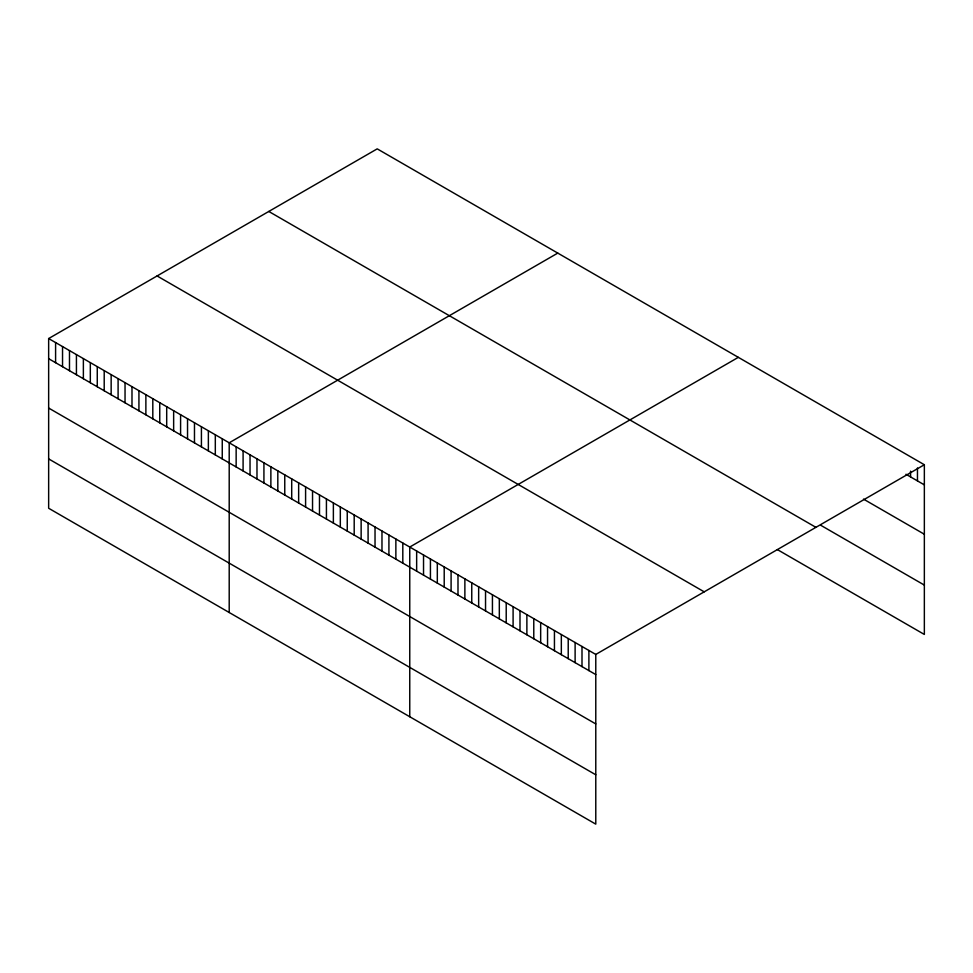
<?xml version="1.0" encoding="UTF-8"?>
<svg xmlns="http://www.w3.org/2000/svg" width="973" height="973" viewBox="0 0 973 973"><rect width="100%" height="100%" fill="white"/><g stroke="black" fill="none" stroke-linecap="round" stroke-linejoin="round"><path stroke-width="1.46" d="M48.65 338.555L595.78 654.44L595.78 824.143L48.65 508.259L48.65 338.555L377.22 148.857L924.35 464.741L924.35 634.445L777.366 549.587M557.772 253.102L229.202 442.8L229.202 612.504M738.325 357.346L409.755 547.045L409.755 716.736M595.78 654.44L924.35 464.741M905.972 474.265L924.35 484.87M863.489 499.1L924.35 534.238M821.005 525.42L924.35 585.089M268.791 211.457L815.921 527.342M157.079 275.955L704.209 591.839M48.65 358.684L595.78 674.569M48.65 408.052L595.78 723.924M48.65 458.903L595.78 774.788M917.466 467.952L917.466 480.893M910.57 471.163L910.57 476.916M588.896 650.463L588.896 670.592M582 646.486L582 666.614M575.116 642.508L575.116 662.637M568.22 638.531L568.22 658.66M561.336 634.554L561.336 654.683M554.44 630.577L554.44 650.706M547.556 626.6L547.556 646.729M540.66 622.623L540.66 642.752M533.776 618.646L533.776 638.775M526.88 614.668L526.88 634.797M519.996 610.679L519.996 630.82M513.099 606.702L513.099 626.843M506.215 602.725L506.215 622.866M499.319 598.748L499.319 618.889M492.435 594.771L492.435 614.912M485.539 590.793L485.539 610.922M478.655 586.816L478.655 606.945M471.759 582.839L471.759 602.968M464.875 578.862L464.875 598.991M457.991 574.885L457.991 595.014M451.095 570.908L451.095 591.037M444.211 566.931L444.211 587.06M437.315 562.953L437.315 583.082M430.431 558.976L430.431 579.105M423.535 554.999L423.535 575.128M416.651 551.022L416.651 571.151M402.81 543.031L402.81 563.16M395.865 539.018L395.865 559.159M388.92 535.016L388.92 555.145M381.975 531.003L381.975 551.132M375.031 526.989L375.031 547.13M368.086 522.988L368.086 543.116M361.141 518.974L361.141 539.103M354.196 514.96L354.196 535.101M347.252 510.959L347.252 531.088M340.319 506.945L340.319 527.074M333.374 502.944L333.374 523.073M326.429 498.93L326.429 519.059M319.485 494.916L319.485 515.058M312.54 490.915L312.54 511.044M305.595 486.901L305.595 507.03M298.65 482.888L298.65 503.029M291.705 478.886L291.705 499.015M284.761 474.873L284.761 495.002M277.816 470.859L277.816 491M270.871 466.858L270.871 486.986M263.926 462.844L263.926 482.973M256.981 458.83L256.981 478.971M250.037 454.829L250.037 474.958M243.092 450.815L243.092 470.944M236.147 446.814L236.147 466.943M222.258 438.787L222.258 458.928M215.313 434.785L215.313 454.914M208.368 430.771L208.368 450.9M201.423 426.758L201.423 446.899M194.478 422.756L194.478 442.885M187.534 418.743L187.534 438.872M180.589 414.729L180.589 434.87M173.644 410.728L173.644 430.857M166.699 406.714L166.699 426.843M159.754 402.7L159.754 422.841M152.81 398.699L152.81 418.828M145.877 394.685L145.877 414.814M138.932 390.684L138.932 410.813M131.987 386.67L131.987 406.799M125.043 382.657L125.043 402.798M118.098 378.655L118.098 398.784M111.153 374.641L111.153 394.77M104.208 370.628L104.208 390.769M97.264 366.626L97.264 386.755M90.319 362.613L90.319 382.742M83.374 358.599L83.374 378.74M76.429 354.598L76.429 374.727M69.484 350.584L69.484 370.713M62.54 346.57L62.54 366.712M55.595 342.569L55.595 362.698"/></g></svg>
